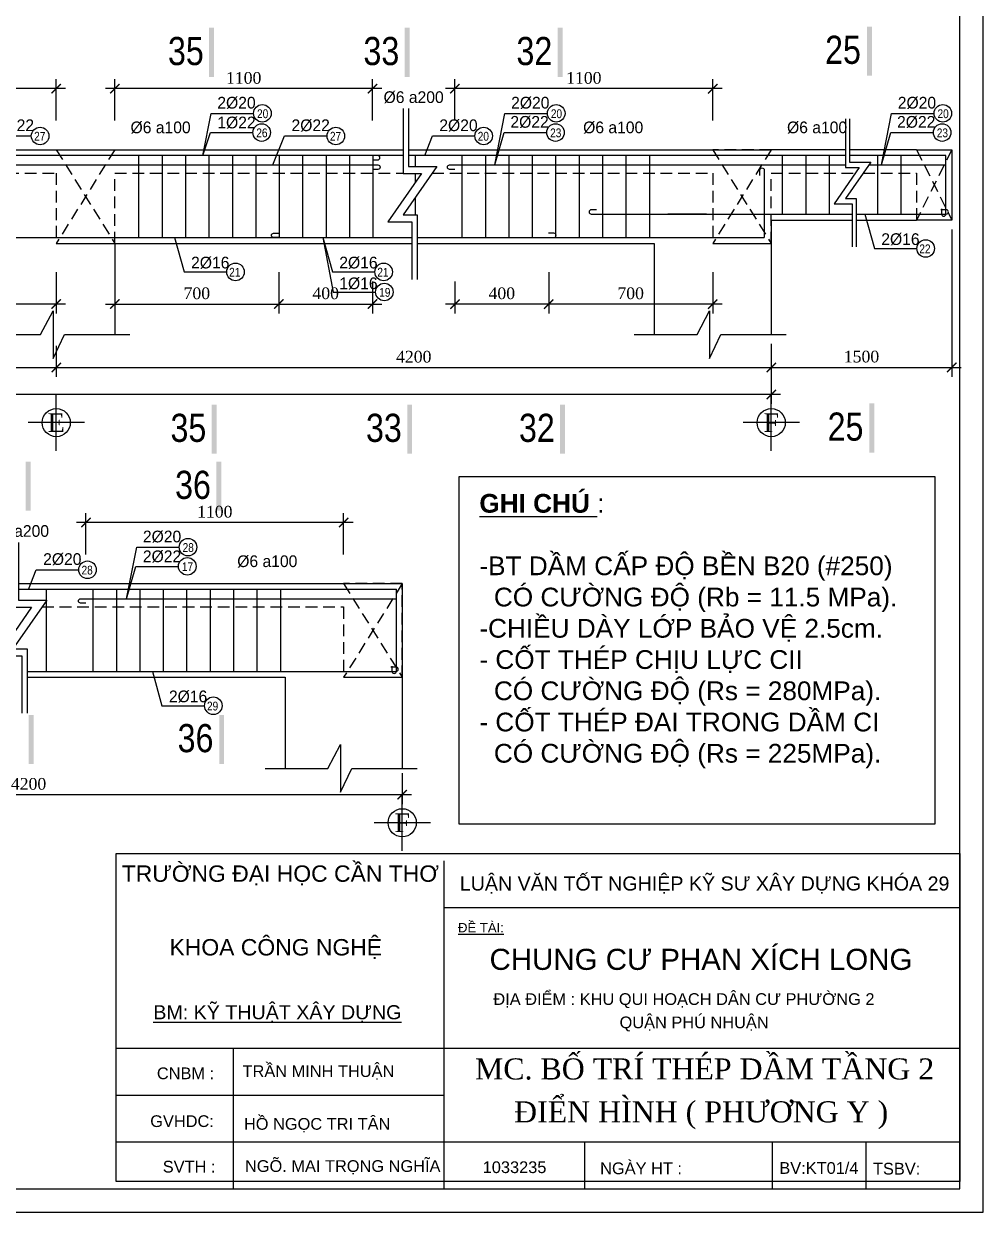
# Model space of a CAD drawing. Extents: x 394 to 4263, y -2056 to 752.
# Drawn here: x 4058.2 to 4262.9, y 157.9 to 411.5 of the extents above; entities that cross this region are included whole.
import ezdxf
from ezdxf.enums import TextEntityAlignment as Align

# ---------------------------------------------------------------- set-up
doc = ezdxf.new("R2010")
doc.units = 0
doc.header["$MEASUREMENT"] = 0
doc.linetypes.add('CENTER2', pattern=[1.125, 0.75, -0.125, 0.125, -0.125])
doc.linetypes.add('HIDDEN', pattern=[0.375, 0.25, -0.125])
doc.layers.get('0').update_dxf_attribs({"linetype": 'CONTINUOUS'})
doc.layers.get('DEFPOINTS').update_dxf_attribs({"linetype": 'CONTINUOUS'})
for name, color, linetype in [('DAI', 3, 'CONTINUOUS'), ('DIM', 1, 'CONTINUOUS'), ('DUT', 7, 'CENTER2'), ('MOTAAR', 1, 'CONTINUOUS'), ('TEXT', 7, 'CONTINUOUS'), ('THEP', 6, 'CONTINUOUS'), ('TU1', 9, 'CONTINUOUS'), ('TUONG', 7, 'CONTINUOUS')]:
    doc.layers.add(name, color=color, linetype=linetype)
doc.styles.add('DIM-NEW', font='')
doc.styles.add('style1', font='')
doc.styles.add('T2', font='')
doc.styles.add('VNI-HELVE', font='')
doc.styles.add('VNI-TIMES', font='')
doc.styles.get('DIM-NEW').set_extended_font_data('VNI-Helve-Condense')
doc.styles.get('style1').set_extended_font_data('VNI-Goudy')
doc.styles.get('T2').set_extended_font_data('VNI-Times')
doc.styles.get('VNI-HELVE').set_extended_font_data('VNI-Helve')
doc.styles.get('VNI-TIMES').set_extended_font_data('VNI-Times')
doc.dimstyles.new('TL20', dxfattribs={"dimtxt": 2.5, "dimasz": 2, "dimexe": 2, "dimexo": 2, "dimgap": 1, "dimtad": 1, "dimdec": 0, "dimlfac": 20, "dimzin": 0, "dimdsep": 46, "dimtxsty": 'T2', "dimblk": 'ARCHTICK', "dimcen": 2.5, "dimdle": 2, "dimclrd": 1, "dimclre": 1, "dimclrt": 2, "dimadec": 0, "dimazin": 0, "dimtfac": 1, "dimtdec": 0, "dimtix": 1, "dimtofl": 0, "dimtmove": 0, "dimatfit": 0, "dimldrblk": 'ARCHTICK', "dimfxl": 1, "dimtolj": 1, "dimtzin": 0, "dimlwd": -1, "dimlwe": -1, "dimarcsym": 0})

# ---------------------------------------------------------------- blocks, each defined once
blk = doc.blocks.new('_ARCHTICK')
at = {"color": 0, "linetype": 'ByBlock', "const_width": 0.15}
blk.add_lwpolyline([(-0.5, -0.5), (0.5, 0.5)], dxfattribs=at)
blk = doc.blocks.new('*D92')
at = {"layer": 'DEFPOINTS', "color": 0, "transparency": 16777216}
for p in [(4256.23, 369.63), (4217.7, 345.18), (4256.23, 338.16)]:
    blk.add_point(p, dxfattribs=at)
at = {"layer": 'TUONG', "color": 1, "transparency": 16777216}
for p, q in [((4256.23, 367.63), (4256.23, 336.16)), ((4217.7, 343.18), (4217.7, 336.16)), ((4215.7, 338.16), (4258.23, 338.16))]:
    blk.add_line(p, q, dxfattribs=at)
at = {"layer": 'TUONG', "color": 1, "transparency": 16777216, "xscale": 2, "yscale": 2, "zscale": 2, "rotation": 180}
blk.add_blockref('_ARCHTICK', (4217.7, 338.16), dxfattribs=at)
at = {"layer": 'TUONG', "color": 1, "transparency": 16777216, "xscale": 2, "yscale": 2, "zscale": 2}
blk.add_blockref('_ARCHTICK', (4256.23, 338.16), dxfattribs=at)
at = {"layer": 'TUONG', "color": 2, "transparency": 16777216, "insert": (4236.96, 340.47), "char_height": 2.5, "attachment_point": 5, "style": 'T2'}
blk.add_mtext('\\A1;1500', dxfattribs=at)
blk = doc.blocks.new('*D108')
at = {"layer": 'DEFPOINTS', "color": 0, "transparency": 16777216}
for p in [(3466.01, 342.09), (4217.7, 342.09), (3466.01, 332.39)]:
    blk.add_point(p, dxfattribs=at)
at = {"layer": 'TUONG', "color": 1, "transparency": 16777216}
for p, q in [((3466.01, 340.09), (3466.01, 330.39)), ((4217.7, 340.09), (4217.7, 330.39)), ((4219.7, 332.39), (3464.01, 332.39))]:
    blk.add_line(p, q, dxfattribs=at)
at = {"layer": 'TUONG', "color": 1, "transparency": 16777216, "xscale": 2, "yscale": 2, "zscale": 2, "rotation": 180}
blk.add_blockref('_ARCHTICK', (3466.01, 332.39), dxfattribs=at)
at = {"layer": 'TUONG', "color": 1, "transparency": 16777216, "xscale": 2, "yscale": 2, "zscale": 2}
blk.add_blockref('_ARCHTICK', (4217.7, 332.39), dxfattribs=at)
at = {"layer": 'TUONG', "color": 2, "transparency": 16777216, "insert": (3841.85, 334.67), "char_height": 2.5, "attachment_point": 5, "style": 'T2'}
blk.add_mtext('\\A1;20800', dxfattribs=at)
blk = doc.blocks.new('*D104')
at = {"layer": 'DEFPOINTS', "color": 0, "transparency": 16777216}
for p in [(3928.04, 344.77), (4065.12, 344.77), (4065.12, 338.16)]:
    blk.add_point(p, dxfattribs=at)
at = {"layer": 'TUONG', "color": 1, "transparency": 16777216}
for p, q in [((3928.04, 342.77), (3928.04, 336.16)), ((4065.12, 342.77), (4065.12, 336.16)), ((3926.04, 338.16), (4067.12, 338.16))]:
    blk.add_line(p, q, dxfattribs=at)
at = {"layer": 'TUONG', "color": 1, "transparency": 16777216, "xscale": 2, "yscale": 2, "zscale": 2, "rotation": 180}
blk.add_blockref('_ARCHTICK', (3928.04, 338.16), dxfattribs=at)
at = {"layer": 'TUONG', "color": 1, "transparency": 16777216, "xscale": 2, "yscale": 2, "zscale": 2}
blk.add_blockref('_ARCHTICK', (4065.12, 338.16), dxfattribs=at)
at = {"layer": 'TUONG', "color": 2, "transparency": 16777216, "insert": (3996.58, 340.44), "char_height": 2.5, "attachment_point": 5, "style": 'T2'}
blk.add_mtext('\\A1;4200', dxfattribs=at)
blk = doc.blocks.new('*D103')
at = {"layer": 'DEFPOINTS', "color": 0, "transparency": 16777216}
for p in [(4065.12, 344.77), (4217.7, 344.77), (4217.7, 338.16)]:
    blk.add_point(p, dxfattribs=at)
at = {"layer": 'TUONG', "color": 1, "transparency": 16777216}
for p, q in [((4065.12, 342.77), (4065.12, 336.16)), ((4217.7, 342.77), (4217.7, 336.16)), ((4063.12, 338.16), (4219.7, 338.16))]:
    blk.add_line(p, q, dxfattribs=at)
at = {"layer": 'TUONG', "color": 1, "transparency": 16777216, "xscale": 2, "yscale": 2, "zscale": 2, "rotation": 180}
blk.add_blockref('_ARCHTICK', (4065.12, 338.16), dxfattribs=at)
at = {"layer": 'TUONG', "color": 1, "transparency": 16777216, "xscale": 2, "yscale": 2, "zscale": 2}
blk.add_blockref('_ARCHTICK', (4217.7, 338.16), dxfattribs=at)
at = {"layer": 'TUONG', "color": 2, "transparency": 16777216, "insert": (4141.41, 340.44), "char_height": 2.5, "attachment_point": 5, "style": 'T2'}
blk.add_mtext('\\A1;4200', dxfattribs=at)
blk = doc.blocks.new('truc2')
at = {"layer": 'MOTAAR'}
for p, q in [((0, -15), (0, 0)), ((7.5, -7.5), (-7.5, -7.5))]:
    blk.add_line(p, q, dxfattribs=at)
blk.add_lwpolyline([(0, -3.5), (0, -1.84)], dxfattribs=at)
blk.add_circle((0, -7.5), 3.75, dxfattribs=at)
at = {"layer": 'TEXT', "style": 'T2'}
blk.add_attdef('1', text='', height=5, dxfattribs=at).set_placement((0, -7.5), align=Align.MIDDLE_CENTER)
blk = doc.blocks.new('*D95')
at = {"layer": 'DEFPOINTS', "color": 0, "transparency": 16777216}
for p in [(4010.12, 397.66), (4010.12, 388.85), (4065.12, 388.85)]:
    blk.add_point(p, dxfattribs=at)
at = {"layer": 'TUONG', "color": 1, "transparency": 16777216}
for p, q in [((4010.12, 390.85), (4010.12, 399.66)), ((4065.12, 390.85), (4065.12, 399.66)), ((4067.12, 397.66), (4008.12, 397.66))]:
    blk.add_line(p, q, dxfattribs=at)
at = {"layer": 'TUONG', "color": 1, "transparency": 16777216, "xscale": 2, "yscale": 2, "zscale": 2, "rotation": 180}
blk.add_blockref('_ARCHTICK', (4010.12, 397.66), dxfattribs=at)
at = {"layer": 'TUONG', "color": 1, "transparency": 16777216, "xscale": 2, "yscale": 2, "zscale": 2}
blk.add_blockref('_ARCHTICK', (4065.12, 397.66), dxfattribs=at)
at = {"layer": 'TUONG', "color": 2, "transparency": 16777216, "insert": (4037.62, 399.94), "char_height": 2.5, "attachment_point": 5, "style": 'T2'}
blk.add_mtext('\\A1;1100', dxfattribs=at)
blk = doc.blocks.new('*D94')
at = {"layer": 'DEFPOINTS', "color": 0, "transparency": 16777216}
for p in [(4077.62, 397.66), (4077.62, 388.85), (4132.62, 388.85)]:
    blk.add_point(p, dxfattribs=at)
at = {"layer": 'TUONG', "color": 1, "transparency": 16777216}
for p, q in [((4077.62, 390.85), (4077.62, 399.66)), ((4132.62, 390.85), (4132.62, 399.66)), ((4134.62, 397.66), (4075.62, 397.66))]:
    blk.add_line(p, q, dxfattribs=at)
at = {"layer": 'TUONG', "color": 1, "transparency": 16777216, "xscale": 2, "yscale": 2, "zscale": 2, "rotation": 180}
blk.add_blockref('_ARCHTICK', (4077.62, 397.66), dxfattribs=at)
at = {"layer": 'TUONG', "color": 1, "transparency": 16777216, "xscale": 2, "yscale": 2, "zscale": 2}
blk.add_blockref('_ARCHTICK', (4132.62, 397.66), dxfattribs=at)
at = {"layer": 'TUONG', "color": 2, "transparency": 16777216, "insert": (4105.12, 399.94), "char_height": 2.5, "attachment_point": 5, "style": 'T2'}
blk.add_mtext('\\A1;1100', dxfattribs=at)
blk = doc.blocks.new('*D93')
at = {"layer": 'DEFPOINTS', "color": 0, "transparency": 16777216}
for p in [(4150.2, 397.66), (4150.2, 388.85), (4205.2, 388.85)]:
    blk.add_point(p, dxfattribs=at)
at = {"layer": 'TUONG', "color": 1, "transparency": 16777216}
for p, q in [((4150.2, 390.85), (4150.2, 399.66)), ((4205.2, 390.85), (4205.2, 399.66)), ((4207.2, 397.66), (4148.2, 397.66))]:
    blk.add_line(p, q, dxfattribs=at)
at = {"layer": 'TUONG', "color": 1, "transparency": 16777216, "xscale": 2, "yscale": 2, "zscale": 2, "rotation": 180}
blk.add_blockref('_ARCHTICK', (4150.2, 397.66), dxfattribs=at)
at = {"layer": 'TUONG', "color": 1, "transparency": 16777216, "xscale": 2, "yscale": 2, "zscale": 2}
blk.add_blockref('_ARCHTICK', (4205.2, 397.66), dxfattribs=at)
at = {"layer": 'TUONG', "color": 2, "transparency": 16777216, "insert": (4177.7, 399.94), "char_height": 2.5, "attachment_point": 5, "style": 'T2'}
blk.add_mtext('\\A1;1100', dxfattribs=at)
blk = doc.blocks.new('*D124')
at = {"layer": 'DEFPOINTS', "color": 0, "transparency": 16777216}
for p in [(3979.46, 253.6), (4138.95, 253.6), (4138.95, 247)]:
    blk.add_point(p, dxfattribs=at)
at = {"layer": 'TUONG', "color": 1, "transparency": 16777216}
for p, q in [((3979.46, 251.6), (3979.46, 245)), ((4138.95, 251.6), (4138.95, 245)), ((3977.46, 247), (4140.95, 247))]:
    blk.add_line(p, q, dxfattribs=at)
at = {"layer": 'TUONG', "color": 1, "transparency": 16777216, "xscale": 2, "yscale": 2, "zscale": 2, "rotation": 180}
blk.add_blockref('_ARCHTICK', (3979.46, 247), dxfattribs=at)
at = {"layer": 'TUONG', "color": 1, "transparency": 16777216, "xscale": 2, "yscale": 2, "zscale": 2}
blk.add_blockref('_ARCHTICK', (4138.95, 247), dxfattribs=at)
at = {"layer": 'TUONG', "color": 2, "transparency": 16777216, "insert": (4059.21, 249.28), "char_height": 2.5, "attachment_point": 5, "style": 'T2'}
blk.add_mtext('\\A1;4200', dxfattribs=at)
blk = doc.blocks.new('*D114')
at = {"layer": 'DEFPOINTS', "color": 0, "transparency": 16777216}
for p in [(4071.45, 305.08), (4071.45, 296.27), (4126.45, 296.27)]:
    blk.add_point(p, dxfattribs=at)
at = {"layer": 'TUONG', "color": 1, "transparency": 16777216}
for p, q in [((4071.45, 298.27), (4071.45, 307.08)), ((4126.45, 298.27), (4126.45, 307.08)), ((4128.45, 305.08), (4069.45, 305.08))]:
    blk.add_line(p, q, dxfattribs=at)
at = {"layer": 'TUONG', "color": 1, "transparency": 16777216, "xscale": 2, "yscale": 2, "zscale": 2, "rotation": 180}
blk.add_blockref('_ARCHTICK', (4071.45, 305.08), dxfattribs=at)
at = {"layer": 'TUONG', "color": 1, "transparency": 16777216, "xscale": 2, "yscale": 2, "zscale": 2}
blk.add_blockref('_ARCHTICK', (4126.45, 305.08), dxfattribs=at)
at = {"layer": 'TUONG', "color": 2, "transparency": 16777216, "insert": (4098.95, 307.36), "char_height": 2.5, "attachment_point": 5, "style": 'T2'}
blk.add_mtext('\\A1;1100', dxfattribs=at)
blk = doc.blocks.new('*D168')
at = {"layer": 'DEFPOINTS', "color": 0, "transparency": 16777216}
for p in [(4030.12, 360.48), (4065.12, 360.48), (4030.12, 351.69)]:
    blk.add_point(p, dxfattribs=at)
at = {"layer": 'TUONG', "color": 1, "transparency": 16777216}
for p, q in [((4030.12, 358.48), (4030.12, 349.69)), ((4065.12, 358.48), (4065.12, 349.69)), ((4067.12, 351.69), (4028.12, 351.69))]:
    blk.add_line(p, q, dxfattribs=at)
at = {"layer": 'TUONG', "color": 1, "transparency": 16777216, "xscale": 2, "yscale": 2, "zscale": 2, "rotation": 180}
blk.add_blockref('_ARCHTICK', (4030.12, 351.69), dxfattribs=at)
at = {"layer": 'TUONG', "color": 1, "transparency": 16777216, "xscale": 2, "yscale": 2, "zscale": 2}
blk.add_blockref('_ARCHTICK', (4065.12, 351.69), dxfattribs=at)
at = {"layer": 'TUONG', "color": 2, "transparency": 16777216, "insert": (4047.62, 353.97), "char_height": 2.5, "attachment_point": 5, "style": 'T2'}
blk.add_mtext('\\A1;700', dxfattribs=at)
blk = doc.blocks.new('*D171')
at = {"layer": 'DEFPOINTS', "color": 0, "transparency": 16777216}
for p in [(4170.2, 360.48), (4205.2, 360.48), (4170.2, 351.69)]:
    blk.add_point(p, dxfattribs=at)
at = {"layer": 'TUONG', "color": 1, "transparency": 16777216}
for p, q in [((4170.2, 358.48), (4170.2, 349.69)), ((4205.2, 358.48), (4205.2, 349.69)), ((4207.2, 351.69), (4168.2, 351.69))]:
    blk.add_line(p, q, dxfattribs=at)
at = {"layer": 'TUONG', "color": 1, "transparency": 16777216, "xscale": 2, "yscale": 2, "zscale": 2, "rotation": 180}
blk.add_blockref('_ARCHTICK', (4170.2, 351.69), dxfattribs=at)
at = {"layer": 'TUONG', "color": 1, "transparency": 16777216, "xscale": 2, "yscale": 2, "zscale": 2}
blk.add_blockref('_ARCHTICK', (4205.2, 351.69), dxfattribs=at)
at = {"layer": 'TUONG', "color": 2, "transparency": 16777216, "insert": (4187.7, 353.97), "char_height": 2.5, "attachment_point": 5, "style": 'T2'}
blk.add_mtext('\\A1;700', dxfattribs=at)
blk = doc.blocks.new('*D170')
at = {"layer": 'DEFPOINTS', "color": 0, "transparency": 16777216}
for p in [(4150.2, 358.48), (4170.2, 358.48), (4150.2, 351.69)]:
    blk.add_point(p, dxfattribs=at)
at = {"layer": 'TUONG', "color": 1, "transparency": 16777216}
for p, q in [((4150.2, 356.48), (4150.2, 349.69)), ((4170.2, 356.48), (4170.2, 349.69)), ((4172.2, 351.69), (4148.2, 351.69))]:
    blk.add_line(p, q, dxfattribs=at)
at = {"layer": 'TUONG', "color": 1, "transparency": 16777216, "xscale": 2, "yscale": 2, "zscale": 2, "rotation": 180}
blk.add_blockref('_ARCHTICK', (4150.2, 351.69), dxfattribs=at)
at = {"layer": 'TUONG', "color": 1, "transparency": 16777216, "xscale": 2, "yscale": 2, "zscale": 2}
blk.add_blockref('_ARCHTICK', (4170.2, 351.69), dxfattribs=at)
at = {"layer": 'TUONG', "color": 2, "transparency": 16777216, "insert": (4160.2, 353.97), "char_height": 2.5, "attachment_point": 5, "style": 'T2'}
blk.add_mtext('\\A1;400', dxfattribs=at)
blk = doc.blocks.new('*D173')
at = {"layer": 'DEFPOINTS', "color": 0, "transparency": 16777216}
for p in [(4077.62, 360.48), (4112.62, 360.48), (4112.62, 351.69)]:
    blk.add_point(p, dxfattribs=at)
at = {"layer": 'TUONG', "color": 1, "transparency": 16777216}
for p, q in [((4077.62, 358.48), (4077.62, 349.69)), ((4112.62, 358.48), (4112.62, 349.69)), ((4075.62, 351.69), (4114.62, 351.69))]:
    blk.add_line(p, q, dxfattribs=at)
at = {"layer": 'TUONG', "color": 1, "transparency": 16777216, "xscale": 2, "yscale": 2, "zscale": 2, "rotation": 180}
blk.add_blockref('_ARCHTICK', (4077.62, 351.69), dxfattribs=at)
at = {"layer": 'TUONG', "color": 1, "transparency": 16777216, "xscale": 2, "yscale": 2, "zscale": 2}
blk.add_blockref('_ARCHTICK', (4112.62, 351.69), dxfattribs=at)
at = {"layer": 'TUONG', "color": 2, "transparency": 16777216, "insert": (4095.12, 353.97), "char_height": 2.5, "attachment_point": 5, "style": 'T2'}
blk.add_mtext('\\A1;700', dxfattribs=at)
blk = doc.blocks.new('*D172')
at = {"layer": 'DEFPOINTS', "color": 0, "transparency": 16777216}
for p in [(4112.62, 358.48), (4132.62, 358.48), (4132.62, 351.69)]:
    blk.add_point(p, dxfattribs=at)
at = {"layer": 'TUONG', "color": 1, "transparency": 16777216}
for p, q in [((4112.62, 356.48), (4112.62, 349.69)), ((4132.62, 356.48), (4132.62, 349.69)), ((4110.62, 351.69), (4134.62, 351.69))]:
    blk.add_line(p, q, dxfattribs=at)
at = {"layer": 'TUONG', "color": 1, "transparency": 16777216, "xscale": 2, "yscale": 2, "zscale": 2, "rotation": 180}
blk.add_blockref('_ARCHTICK', (4112.62, 351.69), dxfattribs=at)
at = {"layer": 'TUONG', "color": 1, "transparency": 16777216, "xscale": 2, "yscale": 2, "zscale": 2}
blk.add_blockref('_ARCHTICK', (4132.62, 351.69), dxfattribs=at)
at = {"layer": 'TUONG', "color": 2, "transparency": 16777216, "insert": (4122.62, 353.97), "char_height": 2.5, "attachment_point": 5, "style": 'T2'}
blk.add_mtext('\\A1;400', dxfattribs=at)

msp = doc.modelspace()

# ---------------------------------------------------------------- linework, layer by layer
at = {"layer": 'DAI'}
for p, q in [((4082.774, 365.878), (4082.774, 383.378)), ((4087.774, 365.878), (4087.774, 383.378)), ((4092.774, 365.878), (4092.774, 383.378)), ((4097.774, 365.878), (4097.774, 383.378)), ((4102.774, 365.878), (4102.774, 383.378)), ((4107.774, 365.878), (4107.774, 383.378)), ((4112.774, 365.878), (4112.774, 383.378)), ((4117.774, 365.878), (4117.774, 383.378)), ((4122.774, 365.878), (4122.774, 383.378)), ((4127.774, 365.878), (4127.774, 383.378)), ((4132.774, 365.878), (4132.774, 383.378)), ((4141.764, 381.056), (4141.764, 383.378)), ((4151.764, 365.878), (4151.764, 383.378)), ((4156.764, 365.878), (4156.764, 383.378)), ((4161.764, 365.878), (4161.764, 383.378)), ((4166.764, 365.878), (4166.764, 383.378)), ((4171.764, 365.878), (4171.764, 383.378)), ((4176.764, 365.878), (4176.764, 383.378)), ((4181.764, 365.878), (4181.764, 383.378)), ((4186.764, 365.878), (4186.764, 383.378)), ((4191.764, 365.878), (4191.764, 383.378)), ((4220.06, 383.378), (4220.06, 370.878)), ((4225.06, 383.378), (4225.06, 370.878)), ((4230.06, 383.378), (4230.06, 370.878)), ((4240.36, 383.378), (4240.36, 370.878)), ((4245.36, 383.378), (4245.36, 370.878)), ((4141.764, 377.669), (4141.764, 379.556)), ((4141.764, 370.72), (4141.764, 374.501)), ((4063.017, 273.297), (4063.017, 290.797)), ((4073.017, 273.297), (4073.017, 290.797)), ((4078.017, 273.297), (4078.017, 290.797)), ((4083.017, 273.297), (4083.017, 290.797)), ((4088.017, 273.297), (4088.017, 290.797)), ((4093.017, 273.297), (4093.017, 290.797)), ((4098.017, 273.297), (4098.017, 290.797)), ((4103.017, 273.297), (4103.017, 290.797)), ((4108.017, 273.297), (4108.017, 290.797)), ((4113.017, 273.297), (4113.017, 290.797))]:
    msp.add_line(p, q, dxfattribs=at)
at = {"layer": 'DUT', "linetype": 'HIDDEN', "ltscale": 10}
for p, q in [((4077.623, 384.628), (4065.123, 364.628)), ((4065.123, 384.628), (4077.623, 364.628)), ((4217.699, 384.628), (4205.199, 364.628)), ((4205.199, 384.628), (4217.699, 364.628)), ((4248.727, 384.628), (4256.227, 369.628)), ((4256.227, 384.628), (4248.727, 369.628)), ((4217.699, 379.628), (4235.661, 379.628)), ((4237.317, 379.628), (4248.727, 379.628)), ((4248.727, 379.628), (4248.727, 369.628)), ((4138.952, 292.047), (4126.452, 272.047)), ((4126.452, 292.047), (4138.952, 272.047))]:
    msp.add_line(p, q, dxfattribs=at)
for points in [[(4217.699, 384.628), (4205.199, 384.628)], [(4005.918, 379.628), (4065.123, 379.628), (4065.123, 364.628), (4077.623, 364.628), (4077.623, 379.628), (4139.164, 379.628)], [(4145.339, 379.628), (4205.199, 379.628), (4205.199, 364.628), (4217.699, 364.628), (4217.699, 379.628)], [(4062.092, 287.047), (4126.452, 287.047), (4126.452, 272.047), (4138.952, 272.047), (4138.952, 292.047), (4126.452, 292.047)]]:
    msp.add_lwpolyline(points, dxfattribs=at)
at = {"layer": 'TEXT', "ltscale": 10}
msp.add_lwpolyline([(3421.933, 157.88), (4262.933, 157.88), (4262.933, 751.88), (3421.933, 751.88)], close=True, dxfattribs=at)
for points in [[(4238.125, 400.415), (4239.175, 400.415), (4238.125, 410.915), (4239.175, 410.915)], [(4097.75, 400.15), (4098.8, 400.15), (4097.75, 410.65), (4098.8, 410.65)], [(4139.466, 400.15), (4140.516, 400.15), (4139.466, 410.65), (4140.516, 410.65)], [(4172.113, 400.15), (4173.163, 400.15), (4172.113, 410.65), (4173.163, 410.65)], [(4098.289, 319.739), (4099.339, 319.739), (4098.289, 330.239), (4099.339, 330.239)], [(4140.006, 319.739), (4141.056, 319.739), (4140.006, 330.239), (4141.056, 330.239)], [(4172.652, 319.739), (4173.702, 319.739), (4172.652, 330.239), (4173.702, 330.239)], [(4238.664, 320.004), (4239.714, 320.004), (4238.664, 330.504), (4239.714, 330.504)], [(4058.619, 307.569), (4059.669, 307.569), (4058.619, 318.069), (4059.669, 318.069)], [(4099.269, 307.569), (4100.319, 307.569), (4099.269, 318.069), (4100.319, 318.069)], [(4059.249, 253.52), (4060.299, 253.52), (4059.249, 264.02), (4060.299, 264.02)], [(4099.899, 253.52), (4100.949, 253.52), (4099.899, 264.02), (4100.949, 264.02)]]:
    msp.add_trace(points, dxfattribs=at)
at = {"layer": 'THEP', "ltscale": 10}
for p, q in [((4147.933, 162.88), (4147.933, 232.88)), ((4147.933, 222.88), (4257.933, 222.88)), ((4077.933, 192.88), (4257.933, 192.88)), ((4102.933, 162.88), (4102.933, 192.88)), ((4077.933, 182.88), (4147.933, 182.88)), ((4077.933, 172.88), (4257.933, 172.88)), ((4177.933, 162.88), (4177.933, 172.88)), ((4217.933, 162.88), (4217.933, 172.88)), ((4237.933, 162.88), (4237.933, 172.88))]:
    msp.add_line(p, q, dxfattribs=at)
for points in [[(3426.933, 162.88), (4257.933, 162.88), (4257.933, 746.88), (3426.933, 746.88)], [(4257.933, 164.453), (4077.933, 164.453), (4077.933, 234.453), (4257.933, 234.453)]]:
    msp.add_lwpolyline(points, close=True, dxfattribs=at)
for points in [[(4139.164, 383.378), (4000.89, 383.378)], [(4233.558, 383.378), (4140.311, 383.378)], [(4254.977, 383.378), (4234.418, 383.378)], [(4238.537, 381.378), (4254.977, 381.378)], [(4235.799, 370.878), (4253.899, 370.878), (4253.899, 370.878)], [(4002.731, 365.878), (4141.005, 365.878)], [(4142.152, 365.878), (4216.202, 365.878)], [(4137.702, 290.797), (4057.064, 290.797)], [(4058.906, 273.297), (4136.516, 273.297)]]:
    msp.add_lwpolyline(points, dxfattribs=at)
for points in [[(4132.582, 382.441), (4133.709, 382.441, 1), (4133.709, 383.378), (4132.582, 383.378)], [(4254.039, 372.027), (4254.039, 370.9, 1), (4254.977, 370.9), (4254.977, 383.378)], [(4010.123, 380.441), (4008.996, 380.441, -1), (4008.996, 381.378), (4010.123, 381.378), (4076.373, 381.378), (4132.623, 381.378), (4133.75, 381.378, -1), (4133.75, 380.441), (4132.623, 380.441)], [(4150.199, 380.441), (4149.072, 380.441, -1), (4149.072, 381.378), (4150.199, 381.378), (4233.558, 381.378)], [(4215.264, 379.163), (4215.264, 380.29, -1), (4216.202, 380.29), (4216.202, 365.878)], [(4180.425, 371.816), (4179.298, 371.816, 1), (4179.298, 370.878), (4180.704, 370.878), (4201.477, 370.878), (4203.915, 370.878), (4198.566, 370.878), (4198.903, 370.878), (4195.654, 370.878), (4234.939, 370.878)], [(4253.899, 370.878), (4255.026, 370.878, 1), (4255.026, 371.816), (4253.899, 371.816)], [(4112.623, 365.878), (4111.496, 365.878, -1), (4111.496, 366.816), (4112.623, 366.816)], [(4170.199, 365.878), (4171.326, 365.878, 1), (4171.326, 366.816), (4170.199, 366.816)], [(4136.765, 274.446), (4136.765, 273.319, 1), (4137.702, 273.319), (4137.702, 290.837)], [(4071.452, 287.86), (4070.325, 287.86, -1), (4070.325, 288.797), (4071.452, 288.797), (4137.702, 288.797)], [(4136.516, 273.297), (4137.643, 273.297, 1), (4137.643, 274.235), (4136.516, 274.235)]]:
    msp.add_lwpolyline(points, format="xyb", dxfattribs=at)
at = {"layer": 'TU1', "lineweight": -2, "ltscale": 10}
for points in [[(4096.386, 383.378), (4098.163, 392.385), (4107.238, 392.385)], [(4158.691, 381.378), (4160.863, 392.385), (4169.938, 392.385)], [(4241.201, 381.378), (4243.373, 392.385), (4252.448, 392.385)], [(4096.386, 383.378), (4098.008, 388.294), (4107.083, 388.294)], [(4158.691, 381.378), (4160.708, 388.294), (4169.783, 388.294)], [(4241.201, 381.378), (4243.218, 388.294), (4252.293, 388.294)], [(4048.25, 381.378), (4050.723, 387.567), (4059.799, 387.567)], [(4111.366, 381.378), (4113.839, 387.567), (4122.914, 387.567)], [(4143.761, 383.378), (4145.377, 387.567), (4154.452, 387.567)], [(4237.659, 370.878), (4239.696, 363.551), (4248.772, 363.551)], [(4090.376, 365.878), (4092.412, 358.551), (4101.488, 358.551)], [(4121.999, 365.878), (4124.191, 354.258), (4133.266, 354.258)], [(4121.999, 365.878), (4124.036, 358.551), (4133.111, 358.551)], [(4080.112, 288.797), (4082.283, 299.804), (4091.359, 299.804)], [(4059.221, 290.797), (4060.837, 294.987), (4069.912, 294.987)], [(4080.112, 288.797), (4082.128, 295.714), (4091.203, 295.714)], [(4085.649, 273.297), (4087.686, 265.971), (4096.761, 265.971)]]:
    msp.add_lwpolyline(points, dxfattribs=at)
at = {"layer": 'TU1', "ltscale": 10}
for centre in [(4109.113, 392.385), (4171.813, 392.385), (4254.323, 392.385), (4061.674, 387.567), (4108.958, 388.294), (4124.789, 387.567), (4156.327, 387.567), (4171.658, 388.294), (4254.168, 388.294), (4250.647, 363.551), (4103.363, 358.551), (4134.986, 358.551), (4135.141, 354.258), (4093.234, 299.804), (4071.787, 294.987), (4093.078, 295.714), (4098.636, 265.971)]:
    msp.add_circle(centre, 1.875, dxfattribs=at)
at = {"layer": 'TUONG'}
for p, q in [((4000.89, 384.628), (4139.164, 384.628)), ((4140.311, 384.628), (4217.699, 384.628)), ((4233.558, 384.628), (4217.699, 384.628)), ((4248.727, 384.628), (4234.418, 384.628)), ((4217.699, 369.628), (4234.939, 369.628)), ((4217.699, 369.628), (4217.699, 345.18)), ((4235.799, 369.628), (4248.727, 369.628)), ((4065.123, 364.628), (4141.005, 364.628)), ((4077.623, 364.628), (4077.623, 345.18)), ((4142.152, 364.628), (4192.699, 364.628)), ((4192.699, 364.628), (4192.699, 345.18)), ((4205.199, 364.628), (4217.699, 364.628)), ((4057.064, 292.047), (4138.952, 292.047)), ((4138.952, 292.047), (4138.952, 252.599)), ((4058.906, 272.047), (4113.952, 272.047)), ((4113.952, 272.047), (4113.952, 252.599)), ((4126.452, 272.047), (4138.952, 272.047))]:
    msp.add_line(p, q, dxfattribs=at)
for points in [[(4139.164, 393.41), (4139.164, 379.556), (4143.08, 379.556), (4135.872, 369.22), (4141.005, 369.22), (4141.005, 356.967)], [(4140.311, 393.41), (4140.311, 381.056), (4146.334, 381.056), (4139.127, 370.72), (4142.152, 370.72), (4142.152, 356.967)], [(4233.558, 391.214), (4233.558, 380.824), (4236.494, 380.824), (4231.089, 373.072), (4234.939, 373.072), (4234.939, 363.882)], [(4234.418, 391.214), (4234.418, 381.949), (4238.935, 381.949), (4233.53, 374.197), (4235.799, 374.197), (4235.799, 363.882)], [(4248.727, 384.628), (4256.227, 384.628), (4256.227, 369.628), (4248.727, 369.628), (4248.727, 369.628)], [(4048.362, 345.18), (4061.78, 345.18), (4064.435, 350.262), (4064.435, 340.097), (4066.869, 345.18), (4080.832, 345.18)], [(4188.437, 345.18), (4201.856, 345.18), (4204.511, 350.262), (4204.511, 340.097), (4206.945, 345.18), (4220.908, 345.18)], [(4055.917, 300.829), (4055.917, 286.975), (4059.833, 286.975), (4052.626, 276.639), (4057.759, 276.639), (4057.759, 264.386)], [(4057.064, 300.829), (4057.064, 288.475), (4063.088, 288.475), (4055.88, 278.139), (4058.906, 278.139), (4058.906, 264.386)], [(4109.691, 252.599), (4123.109, 252.599), (4125.765, 257.682), (4125.765, 247.516), (4128.199, 252.599), (4142.161, 252.599)]]:
    msp.add_lwpolyline(points, dxfattribs=at)
msp.add_lwpolyline([(4151.063, 240.761), (4252.644, 240.761), (4252.644, 314.804), (4151.063, 314.804)], close=True, dxfattribs=at)

# ---------------------------------------------------------------- block references
at = {"layer": 'DIM', "ltscale": 10, "xscale": 0.8000000000000002, "yscale": 0.8000000000000002, "zscale": 0.8000000000000002}
for p, values in [((4065.123, 332.388), {'1': 'E'}), ((4217.699, 332.388), {'1': 'F'}), ((4138.952, 246.997), {'1': 'F'})]:
    msp.add_blockref('truc2', p, dxfattribs=at).add_auto_attribs(values)

# ---------------------------------------------------------------- texts
at = {"layer": 'TEXT', "ltscale": 10}
for s, height, style, p in [('35', 6, 'DIM-NEW', (4088.96, 402.691)), ('33', 6, 'DIM-NEW', (4130.677, 402.691)), ('32', 6, 'DIM-NEW', (4163.323, 402.691)), ('25', 6, 'DIM-NEW', (4229.184, 402.956)), ('2%%25420', 2.5, 'style1', (4099.489, 393.416)), ('%%2546 a200', 2.5, 'style1', (4134.971, 394.598)), ('2%%25420', 2.5, 'style1', (4162.189, 393.416)), ('2%%25420', 2.5, 'style1', (4244.699, 393.416)), ('20', 1.875, 'DIM-NEW', (4107.969, 391.378)), ('20', 1.875, 'DIM-NEW', (4170.669, 391.378)), ('20', 1.875, 'DIM-NEW', (4253.179, 391.378)), ('2%%25422', 2.5, 'style1', (4052.209, 388.599)), ('%%2546 a100', 2.5, 'style1', (4080.974, 388.146)), ('1%%25422', 2.5, 'style1', (4099.489, 389.189)), ('2%%25422', 2.5, 'style1', (4115.325, 388.599)), ('2%%25420', 2.5, 'style1', (4146.863, 388.599)), ('2%%25422', 2.5, 'style1', (4162.034, 389.326)), ('%%2546 a100', 2.5, 'style1', (4177.556, 388.146)), ('%%2546 a100', 2.5, 'style1', (4221.069, 388.146)), ('2%%25422', 2.5, 'style1', (4244.544, 389.326)), ('27', 1.875, 'DIM-NEW', (4060.408, 386.561)), ('26', 1.875, 'DIM-NEW', (4107.814, 387.288)), ('27', 1.875, 'DIM-NEW', (4123.524, 386.561)), ('20', 1.875, 'DIM-NEW', (4155.062, 386.561)), ('23', 1.875, 'DIM-NEW', (4170.514, 387.288)), ('23', 1.875, 'DIM-NEW', (4253.024, 387.288)), ('2%%25416', 2.5, 'style1', (4241.177, 364.295)), ('22', 1.875, 'DIM-NEW', (4249.299, 362.545)), ('2%%25416', 2.5, 'style1', (4093.893, 359.295)), ('2%%25416', 2.5, 'style1', (4125.517, 359.295)), ('21', 1.875, 'DIM-NEW', (4102.016, 357.545)), ('21', 1.875, 'DIM-NEW', (4133.639, 357.545)), ('1%%25416', 2.5, 'style1', (4125.517, 354.865)), ('19', 1.875, 'DIM-NEW', (4134.036, 353.251)), ('35', 6, 'DIM-NEW', (4089.5, 322.28)), ('33', 6, 'DIM-NEW', (4131.216, 322.28)), ('32', 6, 'DIM-NEW', (4163.863, 322.28)), ('25', 6, 'DIM-NEW', (4229.724, 322.545)), ('36', 6, 'DIM-NEW', (4090.479, 310.11)), ('%%2546 a200', 2.5, 'style1', (4050.75, 302.017)), ('2%%25420', 2.5, 'style1', (4083.609, 300.835)), ('28', 1.875, 'DIM-NEW', (4092.089, 298.798)), ('2%%25420', 2.5, 'style1', (4062.323, 296.018)), ('2%%25422', 2.5, 'style1', (4083.609, 296.608)), ('%%2546 a100', 2.5, 'style1', (4103.745, 295.565)), ('28', 1.875, 'DIM-NEW', (4070.522, 293.98)), ('17', 1.875, 'DIM-NEW', (4091.934, 294.707)), ('2%%25416', 2.5, 'style1', (4089.166, 266.714)), ('29', 1.875, 'DIM-NEW', (4097.289, 264.964)), ('36', 6, 'DIM-NEW', (4091.019, 256.061))]:
    msp.add_text(s, height=height, dxfattribs=dict(at, style=style)).set_placement(p)
at = {"layer": 'TEXT', "color": 7, "linetype": 'Continuous', "ltscale": 50, "insert": (4155.406, 311.168), "char_height": 4, "width": 365.48335, "attachment_point": 1}
msp.add_mtext('{\\fVNI-Helve|b1|i0|c0|p2;\\LGHI CHUÙ\\fVNI-Helve|b0|i0|c0|p2;\\l :\\P\\P-BT DAÀM CAÁP ÑOÄ BEÀN B20 (#250)\\P  COÙ CÖÔØNG ÑOÄ (Rb = 11.5 MPa).\\P-CHIEÀU DAØY LÔÙP BAÛO VEÄ 2.5cm.\\P- COÁT THEÙP CHÒU LÖÏC CII \\P  COÙ CÖÔØNG ÑOÄ (Rs = 280MPa).\\P- COÁT THEÙP ÑAI TRONG DAÀM CI \\P  COÙ CÖÔØNG ÑOÄ (Rs = 225MPa).}', dxfattribs=at)
at = {"layer": 'TEXT', "color": 7, "style": 'VNI-TIMES'}
for s, insert, char_height, width, attachment_point in [('{\\fVNI-Helve|b0|i0|c0|p2;TRÖÔØNG ÑAÏI HOÏC CAÀN THÔ\\H1.333x;}', (4112.94, 231.895), 3.5, 69.6475, 2), ('{\\fVNI-Helve|b0|i0|c0|p2;LUAÄN VAÊN TOÁT NGHIEÄP KYÕ SÖ XAÂY DÖÏNG KHOÙA 29}', (4203.479, 227.703), 3, 114.35126, 5), ('{\\fVNI-Helve|b0|i0|c0|p2;KHOA COÂNG NGHEÄ}', (4111.971, 216.176), 3.5, 69.6475, 2), ('\\fVNI-Helve|b0|i0|c0|p2;CNBM :', (4092.707, 187.507), 2.5, 26.65726, 5), ('{\\fVNI-Helve|b0|i0|c0|p2;TRAÀN MINH THUAÄN}', (4121.069, 187.711), 2.5, 41.25478, 5), (' \\fVNI-Helve|b0|i0|c0|p2;   GVHDC:', (4090.039, 177.299), 2.5, 26.65726, 5), ('\\fVNI-Helve|b0|i0|c0|p2;SVTH :', (4093.475, 167.588), 2.5, 26.65726, 5)]:
    msp.add_mtext(s, dxfattribs=dict(at, insert=insert, char_height=char_height, width=width, attachment_point=attachment_point))
at = {"layer": 'TEXT', "attachment_point": 1}
for s, insert, char_height, width, style in [('\\fVNI-Helve|b0|i0|c0|p2;\\LÑEÀ TAØI:', (4150.86, 219.616), 2, 12.57188, 'VNI-TIMES'), ('{\\fVNI-Helve|b0|i0|c0|p2;CHUNG CÖ PHAN XÍCH LONG}', (4157.583, 214.098), 4.5, 104.63729, 'VNI-TIMES'), ('ÑÒA ÑIEÅM : KHU QUI HOAÏCH DAÂN CÖ PHÖÔØNG 2', (4158.402, 204.618), 2.5, 98.2032, 'VNI-HELVE'), ('{\\fVNI-Helve|b0|i0|c0|p2;\\LBM: KYÕ THUAÄT XAÂY DÖÏNG}', (4085.835, 202.059), 3, 57.4, 'VNI-TIMES'), ('QUAÄN PHUÙ NHUAÄN', (4185.328, 199.644), 2.5, 47.51768, 'VNI-HELVE'), ('MC. BOÁ TRÍ THEÙP DAÀM TAÀNG 2', (4154.483, 190.713), 4.5, 104.63729, 'VNI-TIMES'), ('ÑIEÅN HÌNH ( PHÖÔNG Y )', (4162.816, 181.555), 4.5, 104.63729, 'VNI-TIMES'), ('{\\fVNI-Helve|b0|i0|c0|p2;HOÀ NGOÏC TRI TAÂN}', (4105.179, 177.986), 2.5, 43.22578, 'VNI-TIMES'), ('\\pt37.5;{\\fVNI-Helve|b0|i0|c0|p2;NGÕ. MAI TROÏNG NGHÓA}', (4105.397, 168.984), 2.5, 54.20588, 'VNI-TIMES'), ('1033235', (4156.123, 168.736), 2.5, 26.70423, 'VNI-HELVE'), ('NGAØY HT :', (4181.187, 168.498), 2.5, 35.0493, 'VNI-HELVE'), ('BV:KT01/4', (4219.427, 168.573), 2.5, 17.57472, 'VNI-HELVE'), ('TSBV:', (4239.406, 168.423), 2.5, 17.57472, 'VNI-HELVE')]:
    msp.add_mtext(s, dxfattribs=dict(at, insert=insert, char_height=char_height, width=width, style=style))

# ---------------------------------------------------------------- dimensions: what is measured, and where the dimension line sits
at = {"layer": 'TUONG'}
for base, p1, p2, picture, middle in [((4010.123, 397.657), (4065.123, 388.848), (4010.123, 388.848), '*D95', (4037.623, 399.937)), ((4077.623, 397.657), (4132.623, 388.848), (4077.623, 388.848), '*D94', (4105.123, 399.937)), ((4150.199, 397.657), (4205.199, 388.848), (4150.199, 388.848), '*D93', (4177.699, 399.937)), ((4030.123, 351.692), (4065.123, 360.479), (4030.123, 360.479), '*D168', (4047.623, 353.972)), ((4170.199, 351.692), (4205.199, 360.479), (4170.199, 360.479), '*D171', (4187.699, 353.972)), ((4150.199, 351.692), (4170.199, 358.479), (4150.199, 358.479), '*D170', (4160.199, 353.972)), ((4071.452, 305.076), (4126.452, 296.267), (4071.452, 296.267), '*D114', (4098.952, 307.356))]:
    dim = msp.add_linear_dim(base=base, p1=p1, p2=p2, angle=180, dimstyle='TL20', dxfattribs=at)
    dim.commit()
    dim.dimension.update_dxf_attribs({"geometry": picture, "text_midpoint": middle})
for base, p1, p2, text, picture, middle in [((4256.227, 338.165), (4217.699, 345.18), (4256.227, 369.628), '1500', '*D92', (4236.963, 340.465)), ((3466.009, 332.388), (4217.699, 342.086), (3466.009, 342.086), '20800', '*D108', (3841.854, 334.668))]:
    dim = msp.add_linear_dim(base=base, p1=p1, p2=p2, text=text, dimstyle='TL20', dxfattribs=at)
    dim.commit()
    dim.dimension.update_dxf_attribs({"geometry": picture, "text_midpoint": middle})
for base, p1, p2, picture, middle in [((4112.623, 351.692), (4077.623, 360.479), (4112.623, 360.479), '*D173', (4095.123, 353.972)), ((4132.623, 351.692), (4112.623, 358.479), (4132.623, 358.479), '*D172', (4122.623, 353.972))]:
    dim = msp.add_linear_dim(base=base, p1=p1, p2=p2, dimstyle='TL20', dxfattribs=at)
    dim.commit()
    dim.dimension.update_dxf_attribs({"geometry": picture, "text_midpoint": middle})
for base, p1, p2, picture, middle in [((4065.123, 338.165), (3928.042, 344.773), (4065.123, 344.773), '*D104', (3996.582, 340.445)), ((4217.699, 338.165), (4065.123, 344.773), (4217.699, 344.773), '*D103', (4141.411, 340.445)), ((4138.952, 246.997), (3979.458, 253.605), (4138.952, 253.605), '*D124', (4059.205, 249.277))]:
    dim = msp.add_linear_dim(base=base, p1=p1, p2=p2, text='4200', dimstyle='TL20', override={"dimtmove": 1}, dxfattribs=at)
    dim.commit()
    dim.dimension.update_dxf_attribs({"geometry": picture, "text_midpoint": middle})

doc.saveas('drawing.dxf')
